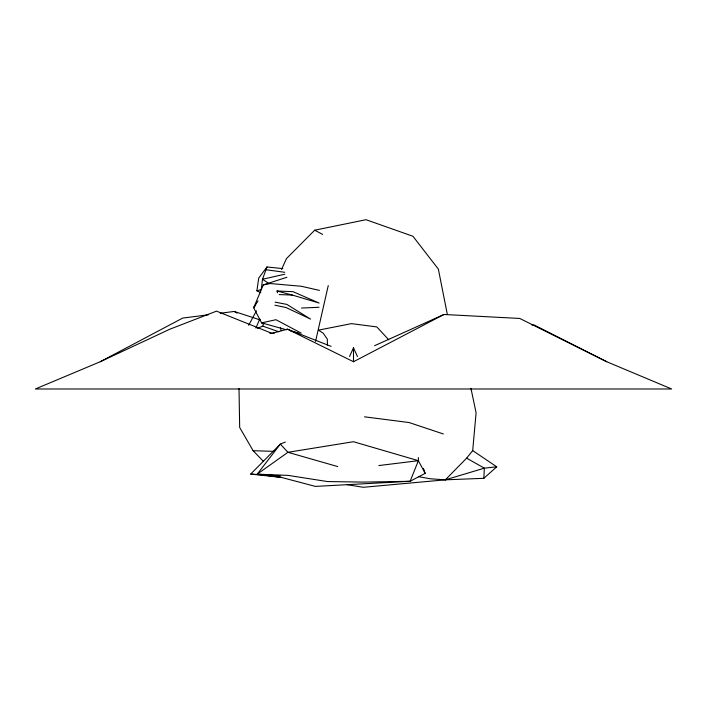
<?xml version="1.0" encoding="UTF-8"?>
<svg xmlns="http://www.w3.org/2000/svg" width="707" height="707" viewBox="0 0 707 707"><rect width="100%" height="100%" fill="white"/><g stroke="black" fill="none" stroke-linecap="round" stroke-linejoin="round"><path stroke-width="1.06" d="M418.403 476.651L430.254 478.78L445.357 479.832L483.844 478.312L484.348 468.158L466.629 458.154L445.357 479.832L363.318 487.291L347.128 484.702M466.629 458.154L472.691 450.598L476.094 412.764L470.95 388.346M260.821 292.733L256.888 290.789L258.727 278.045L266.999 266.963L282.862 268.633M328.26 285.54L315.552 341.454M257.304 328.322L262.827 326.157L263.57 323.037M266.999 266.963L262.483 279.265L261.281 289.649L256.888 290.789M418.376 457.597L418.376 460.69L410.122 481.281L315.41 486.407L281.43 477.419L266.689 475.44M286.909 277.277L263.269 284.903L253.672 307.766L261.59 322.878L286.521 329.807M255.899 328.039L259.769 318.998M281.572 269.411L286.432 258.638L314.677 230.208L366.023 219.709L412.932 236.262L438.358 269.111L447.239 313.943M349.505 356.514L353.491 347.853L357.486 356.567M248.67 325.273L256.42 310.833M257.993 300.943L253.672 307.766L254.9 306.025M281.43 477.419L250.693 474.061L280.352 444.102L285.354 442.043M483.844 478.312L496.729 466.806L472.691 450.598M374.613 345.696L443.978 314.482L519.751 318.45L606.747 361.737L671.65 388.991L35.35 388.991L100.253 361.737L182.662 318.097L208.424 314.774M423.458 468.379L425.154 473.354L410.122 481.281L363.654 482.103L327.403 481.547L288.129 475.387L257.207 474.158L280.352 444.102L287.917 452.303L337.725 466.567M100.253 361.737L169.76 329.232L216.51 311.142L272.001 333.368L287.413 329.153L353.5 361.737L443.978 314.482M445.357 479.832L484.348 468.158L496.729 466.806M284.744 274.228L262.483 279.265L268.872 283.489M263.269 284.903L270.207 283.542L301.279 286.255L319.467 290.4M220.231 313.254L234.185 311.451L260.256 319.953M378.846 465.551L418.376 460.69L425.154 473.354M301.5 308.049L319.043 307.28M269.871 333.342L274.245 333.165M531.956 325.034L534.165 324.981L606.747 361.737M239.01 388.585L239.673 427.461L253.106 450.704L273.909 451.366M279.212 294.58L292.309 295.058L319.14 303.047L293.052 291.682L276.994 290.992L277.559 292.769M250.693 474.061L280.131 476.041L257.207 474.158L287.917 452.303L353.447 441.716L418.376 460.69M263.746 323.152L261.59 322.878L275.942 319.714L301.262 333.156M364.494 416.821L409.132 422.547L443.333 433.957M261.422 474.724L264.586 475.157M265.691 269.685L284.744 272.301M275.094 302.128L286.848 304.399L310.576 319.104L286.141 307.572L274.917 305.212M276.994 290.992L292.309 295.058M290.674 330.956L298.981 333.271M262.827 326.157L278.876 331.795M287.413 329.153L331.132 346.386M314.677 230.208L322.639 234.415M234.185 311.451L237.031 313.095M253.106 450.704L263.578 461.53M388.762 339.811L376.813 326.926L351.467 323.638L318.468 330.125L323.232 333.236L327.306 339.157L327.465 345.458M280.352 327.588L281.271 330.743M353.491 347.853L353.5 357.609M353.5 356.293L353.5 361.737"/></g></svg>
